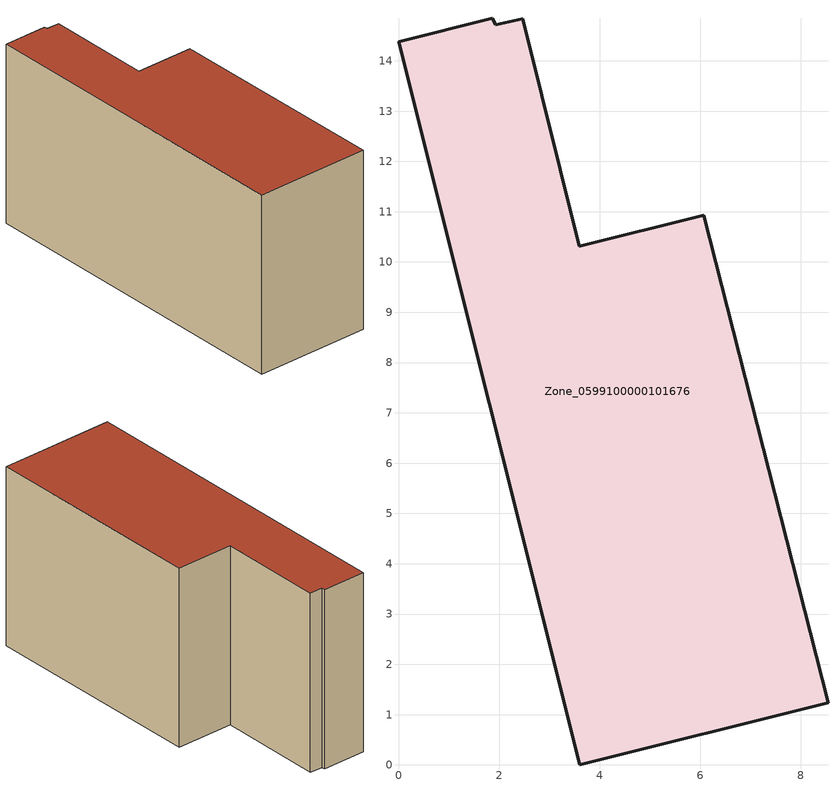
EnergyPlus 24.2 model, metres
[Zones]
Zone_0599100000101676
 floor ground (C_G): 1.93,14.72 2.47,14.84 3.59,10.31 6.07,10.93 8.54,1.24 3.6,0 0,14.38 1.87,14.85 z0
 wall outside (C_F): 3.6,0 8.54,1.24 6.07,10.93 3.59,10.31 2.47,14.84 1.93,14.72 1.87,14.85 0,14.38 3.6,0 z0:7.91
 roof outside (C_R): 2.47,14.84 1.93,14.72 1.87,14.85 0,14.38 3.6,0 8.54,1.24 6.07,10.93 3.59,10.31 z7.91
[BUILDING]
Pand.0599100000101676: North Axis=0; Terrain=City; Loads Convergence Tolerance Value=0.04; Temperature Convergence Tolerance Value=0.4; Solar Distribution=FullExterior; Maximum Number of Warmup Days=25; Minimum Number of Warmup Days=1
[Site:Location]
Rotterdam.The.Hague.AP_ZH_NLD Design_Conditions: Latitude=51.96; Longitude=4.45; Time Zone=1; Elevation=-4.5
[SITE:GROUNDTEMPERATURE:BUILDINGSURFACE]
18, 18, 18, 18, 18, 18, 18, 18, 18, 18, 18, 18
[MATERIAL] Thermal Absorptance=0.9; Solar Absorptance=0.7; Visible Absorptance=0.7
Name | Roughness | Thickness | Conductivity | Density | Specific Heat
G.TI.1975-1991 | MediumSmooth | 0.15 | 0.288461 | 540 | 1210
F.TI.1975-1991 | Rough | 0.3 | 0.230769 | 1920 | 840
R.TI.1975-1991 | MediumRough | 0.2 | 0.153846 | 1500 | 1000
[CONSTRUCTION]
C_G: G.TI.1975-1991
C_F: F.TI.1975-1991
C_R: R.TI.1975-1991
[ZONE]
Zone_0599100000101676: Type=1; Multiplier=1; Ceiling Height=Autocalculate; Volume=Autocalculate; Floor Area=autocalculate; Part of Total Floor Area=Yes
[ZONEINFILTRATION:DESIGNFLOWRATE]
Infil_Zone_0599100000101676: Zone or ZoneList or Space or SpaceList=Zone_0599100000101676; Schedule=AlwaysOn; Design Flow Rate Calculation Method=Flow/Area; Flow Rate per Floor Area=0.003; Constant Term Coefficient=1; Temperature Term Coefficient=0; Velocity Term Coefficient=0; Velocity Squared Term Coefficient=0
[HVACTEMPLATE:ZONE:IDEALLOADSAIRSYSTEM]
Zone_0599100000101676: Maximum Heating Supply Air Temperature=50; Minimum Cooling Supply Air Temperature=13; Maximum Heating Supply Air Humidity Ratio=0.0156; Minimum Cooling Supply Air Humidity Ratio=0.0077; Heating Limit=NoLimit; Cooling Limit=NoLimit; Dehumidification Control Type=ConstantSensibleHeatRatio; Cooling Sensible Heat Ratio=0.7; Dehumidification Setpoint=60; Humidification Control Type=None; Humidification Setpoint=30; Outdoor Air Method=None; Outdoor Air Flow Rate per Person=0.00944; Outdoor Air Flow Rate per Zone Floor Area=0; Outdoor Air Flow Rate per Zone=0; Demand Controlled Ventilation Type=None; Outdoor Air Economizer Type=NoEconomizer; Heat Recovery Type=None; Sensible Heat Recovery Effectiveness=0.7; Latent Heat Recovery Effectiveness=0.65
[ZONECONTROL:THERMOSTAT]
ThermostatControl_Zone_0599100000101676: Zone or ZoneList=Zone_0599100000101676; Control Type Schedule=DualSetpointControlType; Control 1=Thermostat_Zone_0599100000101676; Temperature Difference Between Cutout And Setpoint=0
[THERMOSTATSETPOINT:DUALSETPOINT]
Thermostat_Zone_0599100000101676: Heating Setpoint Temperature Schedule=HeatingSetpoint_Zone_0599100000101676; Cooling Setpoint Temperature Schedule=CoolingSetpoint_Zone_0599100000101676
[SCHEDULE:COMPACT]
HeatingSetpoint_Zone_0599100000101676: Through: 12/31, For: AllDays, Until: 24:00, 21
CoolingSetpoint_Zone_0599100000101676: Through: 12/31, For: AllDays, Until: 24:00, 24
DualSetpointControlType: Through: 12/31, For: AllDays, Until: 24:00, 4
AlwaysOn: Through: 12/31, For: AllDays, Until: 24:00, 1
